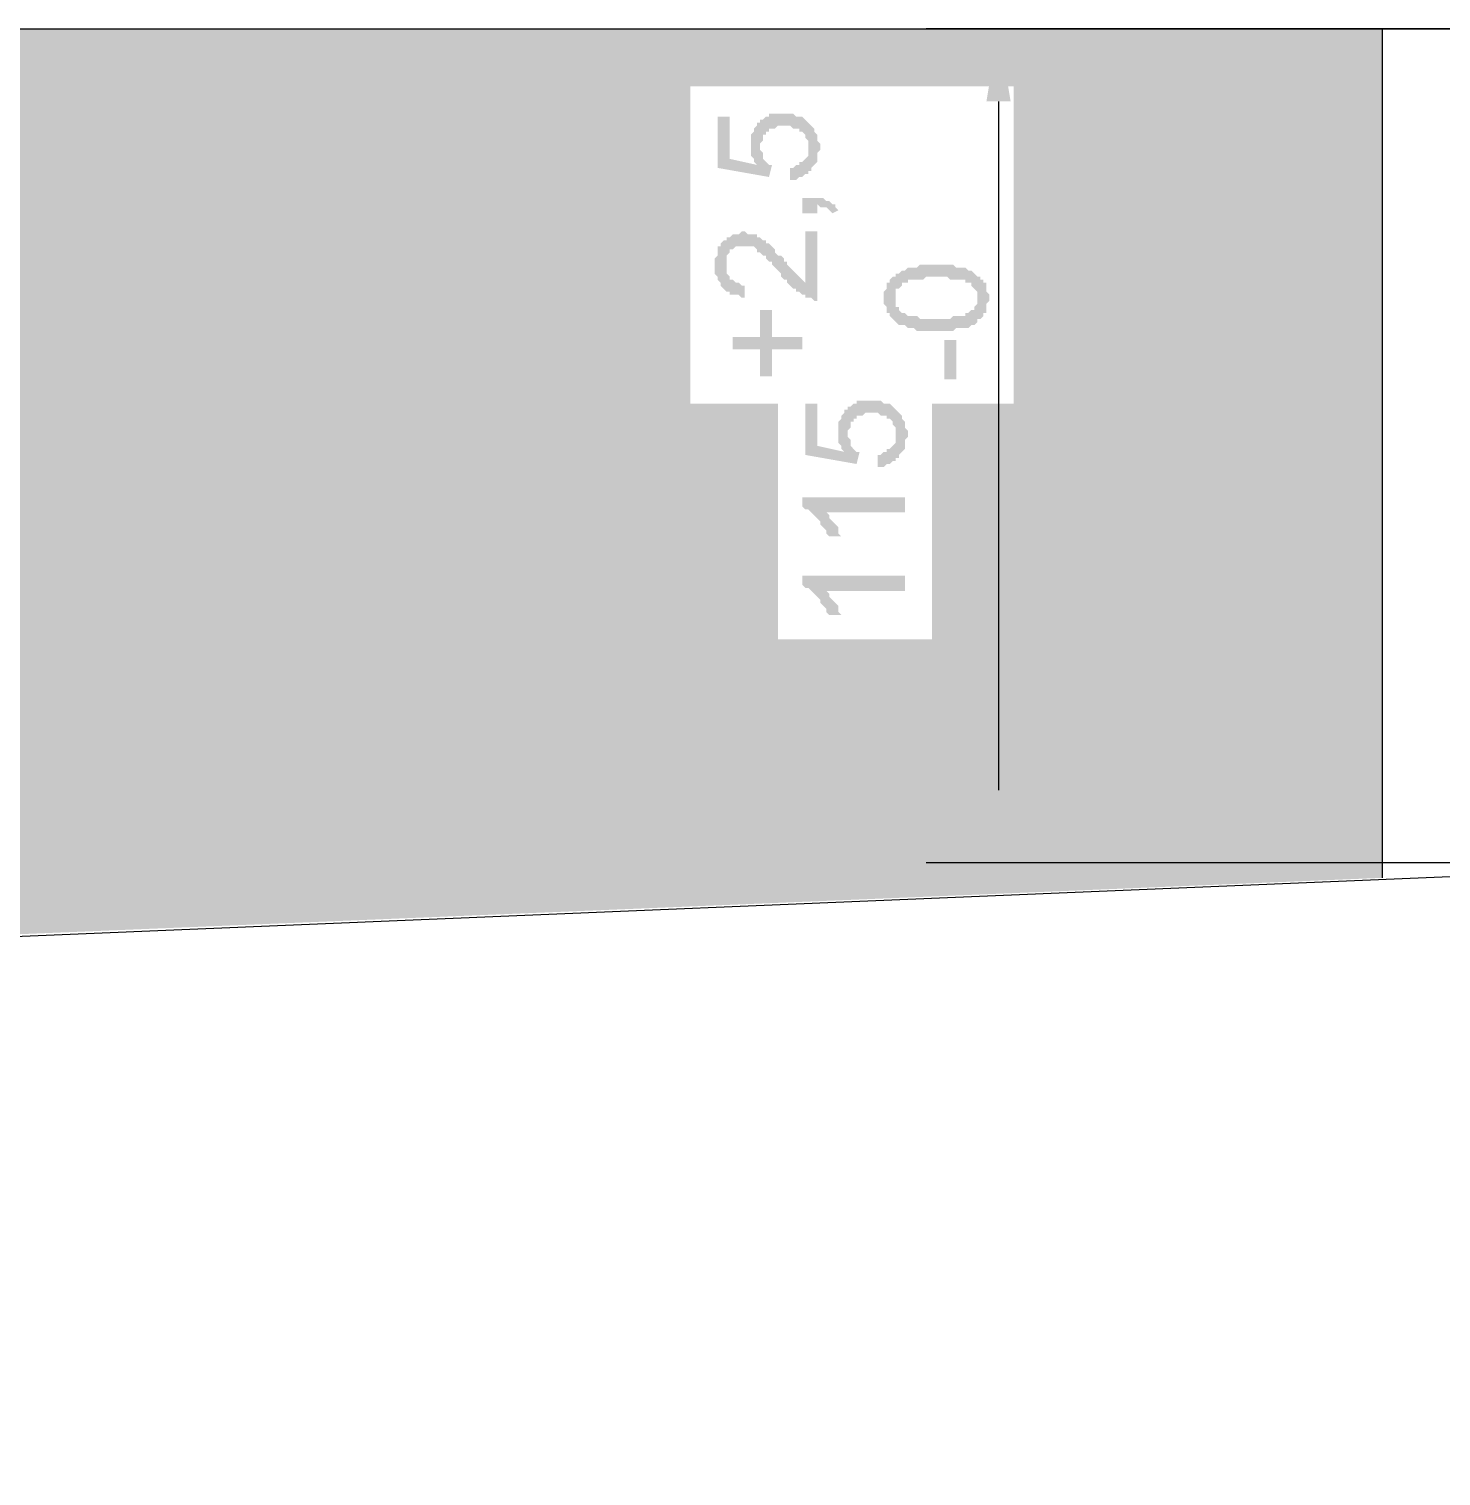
# Model space of a CAD drawing. Header units: millimetres. Extents: x 3949 to 6216, y -1987 to -943.
# Drawn here: x 4950.4 to 4956.28, y -1440.23 to -1434.19 of the extents above; entities that cross this region are included whole.
import ezdxf

# ---------------------------------------------------------------- set-up
doc = ezdxf.new("R2010")
doc.units = ezdxf.units.MM
doc.layers.add('PADRÃO DE ENTRADA', color=7, linetype='Continuous', lineweight=0)

msp = doc.modelspace()

# ---------------------------------------------------------------- hatches: boundary and pattern name
at = {"layer": 'PADRÃO DE ENTRADA', "transparency": 33554559}
for points in [[(4953.269, -1434.5595), (4953.269, -1434.7735), (4953.483, -1434.8113), (4953.4956, -1434.7609), (4953.483, -1434.7609), (4953.4704, -1434.7483), (4953.4704, -1434.7483), (4953.4578, -1434.7357), (4953.4578, -1434.7106), (4953.4452, -1434.698), (4953.4452, -1434.5847), (4953.4327, -1434.5847), (4953.4327, -1434.7609), (4953.3193, -1434.7357), (4953.3193, -1434.5595)], [(4953.4075, -1434.6728), (4953.4075, -1434.7232), (4953.4201, -1434.7357), (4953.4201, -1434.7483), (4953.4327, -1434.7609), (4953.4327, -1434.5847), (4953.4327, -1434.5972), (4953.4201, -1434.6098), (4953.4201, -1434.6224), (4953.4075, -1434.635), (4953.4075, -1434.6602)], [(4953.4452, -1434.5847), (4953.4452, -1434.6854), (4953.4452, -1434.6728), (4953.4578, -1434.6602), (4953.4578, -1434.635), (4953.4704, -1434.635), (4953.4704, -1434.6224), (4953.483, -1434.6224), (4953.483, -1434.6098), (4953.5082, -1434.6098), (4953.5208, -1434.5972), (4953.546, -1434.5972), (4953.5711, -1434.5972), (4953.5837, -1434.6098), (4953.6089, -1434.6098), (4953.6089, -1434.6224), (4953.6215, -1434.6224), (4953.6215, -1434.6224), (4953.6341, -1434.635), (4953.6341, -1434.6476), (4953.6467, -1434.6602), (4953.6467, -1434.6854), (4953.6467, -1434.5847), (4953.6341, -1434.5721), (4953.6341, -1434.5721), (4953.6215, -1434.5595), (4953.5963, -1434.5595), (4953.5837, -1434.5469), (4953.5711, -1434.5469), (4953.483, -1434.5469), (4953.483, -1434.5595), (4953.4704, -1434.5595), (4953.4578, -1434.5721), (4953.4452, -1434.5721)], [(4953.5711, -1434.7735), (4953.5711, -1434.8239), (4953.5963, -1434.8239), (4953.5963, -1434.8239), (4953.6089, -1434.8113), (4953.6215, -1434.8113), (4953.6341, -1434.7987), (4953.6467, -1434.7987), (4953.6467, -1434.7861), (4953.6593, -1434.7861), (4953.6593, -1434.7735), (4953.6719, -1434.7609), (4953.6719, -1434.7609), (4953.6845, -1434.7483), (4953.6845, -1434.7106), (4953.697, -1434.698), (4953.697, -1434.6728), (4953.6845, -1434.6602), (4953.6845, -1434.635), (4953.6719, -1434.6224), (4953.6719, -1434.6098), (4953.6593, -1434.5972), (4953.6593, -1434.5972), (4953.6467, -1434.5847), (4953.6467, -1434.7232), (4953.6341, -1434.7357), (4953.6341, -1434.7357), (4953.6215, -1434.7483), (4953.6089, -1434.7483), (4953.6089, -1434.7609), (4953.5963, -1434.7609), (4953.5837, -1434.7735)], [(4953.6215, -1434.8994), (4953.6215, -1434.9624), (4953.6845, -1434.9624), (4953.6845, -1434.9246), (4953.697, -1434.9372), (4953.7096, -1434.9372), (4953.7222, -1434.9372), (4953.7348, -1434.9498), (4953.7348, -1434.9498), (4953.7474, -1434.9624), (4953.7726, -1434.9498), (4953.7726, -1434.9498), (4953.76, -1434.9372), (4953.76, -1434.9246), (4953.7474, -1434.9246), (4953.7348, -1434.912), (4953.7222, -1434.912), (4953.7096, -1434.8994), (4953.6845, -1434.8994)], [(4953.2564, -1435.1764), (4953.2564, -1435.2142), (4953.269, -1435.2268), (4953.269, -1435.2394), (4953.2816, -1435.2519), (4953.2816, -1435.2645), (4953.2942, -1435.2771), (4953.2942, -1435.2771), (4953.3067, -1435.2897), (4953.3193, -1435.2897), (4953.3193, -1435.3023), (4953.3571, -1435.3023), (4953.3697, -1435.3149), (4953.3823, -1435.3149), (4953.3823, -1435.2645), (4953.3697, -1435.2645), (4953.3571, -1435.2519), (4953.3445, -1435.2519), (4953.3319, -1435.2394), (4953.3193, -1435.2394), (4953.3193, -1435.2268), (4953.3067, -1435.2142), (4953.3067, -1435.0757), (4953.2942, -1435.0757), (4953.2942, -1435.0757), (4953.2816, -1435.0883), (4953.2816, -1435.1009), (4953.269, -1435.1009), (4953.269, -1435.1386), (4953.2564, -1435.1512), (4953.2564, -1435.1638)], [(4953.3067, -1435.0757), (4953.3067, -1435.1764), (4953.3067, -1435.1386), (4953.3193, -1435.126), (4953.3193, -1435.1135), (4953.3319, -1435.1135), (4953.3445, -1435.1009), (4953.3697, -1435.1009), (4953.4201, -1435.1009), (4953.4327, -1435.1135), (4953.4327, -1435.126), (4953.4452, -1435.126), (4953.4452, -1435.126), (4953.4578, -1435.1386), (4953.4704, -1435.1386), (4953.4704, -1435.1512), (4953.483, -1435.1638), (4953.4956, -1435.1638), (4953.4956, -1435.1764), (4953.5082, -1435.189), (4953.5208, -1435.2016), (4953.5334, -1435.2142), (4953.5334, -1435.2268), (4953.546, -1435.2394), (4953.5586, -1435.2394), (4953.5586, -1435.2519), (4953.5711, -1435.2645), (4953.5711, -1435.2645), (4953.5837, -1435.2771), (4953.5963, -1435.2771), (4953.5963, -1435.2897), (4953.6089, -1435.2897), (4953.6215, -1435.3023), (4953.6341, -1435.3023), (4953.6341, -1435.3149), (4953.6467, -1435.3149), (4953.6593, -1435.3149), (4953.6719, -1435.3275), (4953.6845, -1435.3275), (4953.6845, -1435.0379), (4953.6341, -1435.0379), (4953.6341, -1435.2519), (4953.6215, -1435.2394), (4953.6215, -1435.2394), (4953.6089, -1435.2268), (4953.6089, -1435.2268), (4953.5963, -1435.2142), (4953.5963, -1435.2142), (4953.5837, -1435.2016), (4953.5711, -1435.189), (4953.5586, -1435.1764), (4953.5586, -1435.1638), (4953.546, -1435.1638), (4953.546, -1435.1512), (4953.5334, -1435.1386), (4953.5208, -1435.1386), (4953.5082, -1435.126), (4953.5082, -1435.1135), (4953.4956, -1435.1009), (4953.4956, -1435.1009), (4953.483, -1435.0883), (4953.4704, -1435.0883), (4953.4704, -1435.0757), (4953.4578, -1435.0757), (4953.4452, -1435.0631), (4953.4327, -1435.0631), (4953.4327, -1435.0505), (4953.3949, -1435.0505), (4953.3823, -1435.0379), (4953.3697, -1435.0379), (4953.3697, -1435.0379), (4953.3571, -1435.0505), (4953.3319, -1435.0505), (4953.3193, -1435.0631), (4953.3067, -1435.0631)], [(4953.9614, -1435.3149), (4953.9614, -1435.3401), (4953.974, -1435.3527), (4953.974, -1435.3778), (4953.9866, -1435.3778), (4953.9866, -1435.3904), (4953.9992, -1435.403), (4954.0118, -1435.4156), (4954.0118, -1435.2771), (4954.0244, -1435.2771), (4954.037, -1435.2645), (4954.037, -1435.2519), (4954.0622, -1435.2519), (4954.0622, -1435.2394), (4954.1251, -1435.2394), (4954.1377, -1435.2268), (4954.2258, -1435.2268), (4954.2384, -1435.2394), (4954.3014, -1435.2394), (4954.3014, -1435.2519), (4954.314, -1435.2519), (4954.3266, -1435.2519), (4954.3266, -1435.2645), (4954.3392, -1435.2771), (4954.3517, -1435.2897), (4954.3517, -1435.3149), (4954.3517, -1435.2268), (4954.3392, -1435.2142), (4954.3392, -1435.2142), (4954.3266, -1435.2016), (4954.314, -1435.2016), (4954.3014, -1435.189), (4954.2636, -1435.189), (4954.2636, -1435.189), (4954.251, -1435.1764), (4954.1755, -1435.1764), (4954.1125, -1435.1764), (4954.0999, -1435.189), (4954.0748, -1435.189), (4954.0622, -1435.189), (4954.0496, -1435.2016), (4954.037, -1435.2016), (4954.0244, -1435.2142), (4954.0118, -1435.2142), (4954.0118, -1435.2268), (4953.9992, -1435.2268), (4953.9866, -1435.2394), (4953.9866, -1435.2519), (4953.974, -1435.2519), (4953.974, -1435.2771), (4953.9614, -1435.2897), (4953.9614, -1435.3023)], [(4954.0118, -1435.4156), (4954.0118, -1435.4156), (4954.0244, -1435.4282), (4954.0496, -1435.4282), (4954.0622, -1435.4408), (4954.0873, -1435.4408), (4954.0873, -1435.4408), (4954.0999, -1435.4534), (4954.251, -1435.4534), (4954.2636, -1435.4408), (4954.314, -1435.4408), (4954.3266, -1435.4282), (4954.3392, -1435.4282), (4954.3517, -1435.4156), (4954.3517, -1435.403), (4954.3643, -1435.403), (4954.3769, -1435.3904), (4954.3769, -1435.3778), (4954.3895, -1435.3778), (4954.3895, -1435.3401), (4954.4021, -1435.3275), (4954.4021, -1435.3023), (4954.3895, -1435.2897), (4954.3895, -1435.2519), (4954.3769, -1435.2519), (4954.3769, -1435.2394), (4954.3643, -1435.2394), (4954.3643, -1435.2268), (4954.3517, -1435.2268), (4954.3517, -1435.3401), (4954.3392, -1435.3527), (4954.3392, -1435.3653), (4954.3266, -1435.3653), (4954.314, -1435.3778), (4954.3014, -1435.3778), (4954.3014, -1435.3904), (4954.251, -1435.3904), (4954.2384, -1435.403), (4954.1755, -1435.403), (4954.1125, -1435.403), (4954.0999, -1435.3904), (4954.0748, -1435.3904), (4954.0622, -1435.3904), (4954.0496, -1435.3778), (4954.037, -1435.3778), (4954.0244, -1435.3653), (4954.0244, -1435.3527), (4954.0118, -1435.3527), (4954.0118, -1435.3149)], [(4953.3319, -1435.4786), (4953.3319, -1435.5289), (4953.4452, -1435.5289), (4953.4452, -1435.6422), (4953.4956, -1435.6422), (4953.4956, -1435.5289), (4953.6215, -1435.5289), (4953.6215, -1435.4786), (4953.4956, -1435.4786), (4953.4956, -1435.3653), (4953.4452, -1435.3653), (4953.4452, -1435.4786)], [(4953.8104, -1435.7807), (4953.8104, -1435.8815), (4953.8104, -1435.8689), (4953.823, -1435.8563), (4953.823, -1435.8311), (4953.8355, -1435.8311), (4953.8355, -1435.8185), (4953.8481, -1435.8185), (4953.8481, -1435.8059), (4953.8733, -1435.8059), (4953.8859, -1435.7933), (4953.9111, -1435.7933), (4953.9363, -1435.7933), (4953.9489, -1435.8059), (4953.974, -1435.8059), (4953.974, -1435.8185), (4953.9866, -1435.8185), (4953.9866, -1435.8185), (4953.9992, -1435.8311), (4953.9992, -1435.8437), (4954.0118, -1435.8563), (4954.0118, -1435.8815), (4954.0118, -1435.7807), (4953.9992, -1435.7681), (4953.9992, -1435.7681), (4953.9866, -1435.7556), (4953.9614, -1435.7556), (4953.9489, -1435.743), (4953.9363, -1435.743), (4953.8481, -1435.743), (4953.8481, -1435.7556), (4953.8355, -1435.7556), (4953.823, -1435.7681), (4953.8104, -1435.7681)], [(4953.6341, -1435.7556), (4953.6341, -1435.9696), (4953.8481, -1436.0074), (4953.8607, -1435.957), (4953.8481, -1435.957), (4953.8355, -1435.9444), (4953.8355, -1435.9444), (4953.823, -1435.9318), (4953.823, -1435.9066), (4953.8104, -1435.8941), (4953.8104, -1435.7807), (4953.7978, -1435.7807), (4953.7978, -1435.957), (4953.6845, -1435.9318), (4953.6845, -1435.7556)], [(4953.7726, -1435.8689), (4953.7726, -1435.9192), (4953.7852, -1435.9318), (4953.7852, -1435.9444), (4953.7978, -1435.957), (4953.7978, -1435.7807), (4953.7978, -1435.7933), (4953.7852, -1435.8059), (4953.7852, -1435.8185), (4953.7726, -1435.8311), (4953.7726, -1435.8563)], [(4953.9363, -1435.9696), (4953.9363, -1436.02), (4953.9614, -1436.02), (4953.9614, -1436.02), (4953.974, -1436.0074), (4953.9866, -1436.0074), (4953.9992, -1435.9948), (4954.0118, -1435.9948), (4954.0118, -1435.9822), (4954.0244, -1435.9822), (4954.0244, -1435.9696), (4954.037, -1435.957), (4954.037, -1435.957), (4954.0496, -1435.9444), (4954.0496, -1435.9066), (4954.0622, -1435.8941), (4954.0622, -1435.8689), (4954.0496, -1435.8563), (4954.0496, -1435.8311), (4954.037, -1435.8185), (4954.037, -1435.8059), (4954.0244, -1435.7933), (4954.0244, -1435.7933), (4954.0118, -1435.7807), (4954.0118, -1435.9192), (4953.9992, -1435.9318), (4953.9992, -1435.9318), (4953.9866, -1435.9444), (4953.974, -1435.9444), (4953.974, -1435.957), (4953.9614, -1435.957), (4953.9489, -1435.9696)], [(4953.6215, -1436.1459), (4953.6215, -1436.1836), (4953.6341, -1436.1962), (4953.6467, -1436.1962), (4953.6593, -1436.2088), (4953.6593, -1436.2088), (4953.6719, -1436.2214), (4953.6845, -1436.234), (4953.6845, -1436.234), (4953.697, -1436.2466), (4953.697, -1436.2592), (4953.7096, -1436.2718), (4953.7096, -1436.2718), (4953.7222, -1436.2088), (4954.0496, -1436.2088), (4954.0496, -1436.1459)], [(4953.7096, -1436.2718), (4953.7222, -1436.2844), (4953.7222, -1436.2969), (4953.7348, -1436.3095), (4953.7852, -1436.3095), (4953.7852, -1436.3095), (4953.7726, -1436.2969), (4953.7726, -1436.2718), (4953.76, -1436.2592), (4953.76, -1436.2592), (4953.7474, -1436.2466), (4953.7474, -1436.2466), (4953.7348, -1436.234), (4953.7348, -1436.2214), (4953.7222, -1436.2088), (4953.7222, -1436.2088)], [(4953.6215, -1436.4732), (4953.6215, -1436.511), (4953.6341, -1436.5236), (4953.6467, -1436.5236), (4953.6593, -1436.5362), (4953.6593, -1436.5362), (4953.6719, -1436.5487), (4953.6845, -1436.5613), (4953.6845, -1436.5613), (4953.697, -1436.5739), (4953.697, -1436.5865), (4953.7096, -1436.5991), (4953.7096, -1436.5991), (4953.7222, -1436.5362), (4954.0496, -1436.5362), (4954.0496, -1436.4732)], [(4953.7096, -1436.5991), (4953.7222, -1436.6117), (4953.7222, -1436.6243), (4953.7348, -1436.6369), (4953.7852, -1436.6369), (4953.7852, -1436.6369), (4953.7726, -1436.6243), (4953.7726, -1436.5991), (4953.76, -1436.5865), (4953.76, -1436.5865), (4953.7474, -1436.5739), (4953.7474, -1436.5739), (4953.7348, -1436.5613), (4953.7348, -1436.5487), (4953.7222, -1436.5362), (4953.7222, -1436.5362)]]:
    msp.add_hatch(color=256, dxfattribs=at).paths.add_polyline_path(points)

# ---------------------------------------------------------------- linework, layer by layer
at = {"layer": 'PADRÃO DE ENTRADA', "lineweight": 25}
for points in [[(4918.5322, -1434.1944), (4975.8057, -1434.1944), (4975.8057, -1436.9139), (4948.6735, -1438.047), (4948.3713, -1440.2251), (4945.9666, -1440.2251), (4945.6644, -1438.047), (4918.5322, -1436.9139)], [(4958.7458, -1434.1944), (4954.1377, -1434.1944)], [(4956.0388, -1434.1944), (4956.0388, -1437.7322)], [(4954.4399, -1434.4965), (4954.4399, -1437.3671)], [(4958.7458, -1437.6693), (4954.1377, -1437.6693)]]:
    msp.add_lwpolyline(points, dxfattribs=at)
at = {"layer": 'PADRÃO DE ENTRADA', "color": 254, "lineweight": 5, "true_color": 0xdbdbdb, "transparency": 33554559}
for points in [[(4938.2991, -1434.1944), (4938.2991, -1434.3077), (4956.0388, -1434.3077)], [(4938.2991, -1434.1944), (4956.0388, -1434.1944), (4956.0388, -1434.3077)], [(4948.4595, -1434.3077), (4948.4595, -1434.4336), (4956.0388, -1434.4336)], [(4948.4595, -1434.3077), (4956.0388, -1434.3077), (4956.0388, -1434.4336)], [(4948.4595, -1434.4336), (4948.4595, -1435.6926), (4953.1557, -1435.6926)], [(4948.4595, -1434.4336), (4953.1557, -1434.4336), (4953.1557, -1435.6926)], [(4954.5028, -1434.4336), (4954.5028, -1435.7556), (4956.0388, -1435.7556)], [(4954.5028, -1434.4336), (4956.0388, -1434.4336), (4956.0388, -1435.7556)], [(4947.4774, -1435.7052), (4947.4648, -1435.7556), (4953.1557, -1435.7556)], [(4947.4774, -1435.6926), (4947.4774, -1435.7052), (4953.1557, -1435.7052)], [(4947.4774, -1435.6926), (4953.1557, -1435.6926), (4953.1557, -1435.7052)], [(4947.4774, -1435.7052), (4953.1557, -1435.7052), (4953.1557, -1435.7556)], [(4947.4648, -1435.7556), (4947.4522, -1435.8185), (4953.5208, -1435.8185)], [(4947.4648, -1435.7556), (4953.5208, -1435.7556), (4953.5208, -1435.8185)], [(4954.1629, -1435.7556), (4954.1629, -1436.7376), (4956.0388, -1436.7376)], [(4954.1629, -1435.7556), (4956.0388, -1435.7556), (4956.0388, -1436.7376)], [(4947.4522, -1435.8185), (4947.3893, -1435.9192), (4953.5208, -1435.9192)], [(4947.4522, -1435.8185), (4953.5208, -1435.8185), (4953.5208, -1435.9192)], [(4947.3893, -1435.9192), (4947.2886, -1435.9822), (4953.5208, -1435.9822)], [(4947.3893, -1435.9192), (4953.5208, -1435.9192), (4953.5208, -1435.9822)], [(4947.2886, -1435.9822), (4947.1753, -1436.0074), (4953.5208, -1436.0074)], [(4947.2886, -1435.9822), (4953.5208, -1435.9822), (4953.5208, -1436.0074)], [(4938.2991, -1436.0074), (4938.2991, -1436.3221), (4953.5208, -1436.3221)], [(4938.2991, -1436.0074), (4953.5208, -1436.0074), (4953.5208, -1436.3221)], [(4946.1554, -1436.3221), (4946.1554, -1436.7376), (4953.5208, -1436.7376)], [(4946.1554, -1436.3221), (4953.5208, -1436.3221), (4953.5208, -1436.7376)], [(4946.1554, -1436.7376), (4946.1554, -1437.7322), (4956.0388, -1437.7322)], [(4946.1554, -1436.7376), (4956.0388, -1436.7376), (4956.0388, -1437.7322)], [(4946.1554, -1437.7322), (4956.0388, -1437.7322), (4949.643, -1437.9966)]]:
    msp.add_solid(points, dxfattribs=at)
at = {"layer": 'PADRÃO DE ENTRADA', "lineweight": 25, "transparency": 33554559}
for points in [[(4954.3895, -1434.4965), (4954.4902, -1434.4965), (4954.4399, -1434.1944)], [(4954.2133, -1435.6548), (4954.2636, -1435.6548), (4954.2133, -1435.4912), (4954.2636, -1435.4912)], [(4954.3895, -1437.3671), (4954.4902, -1437.3671), (4954.4399, -1437.6693)]]:
    msp.add_solid(points, dxfattribs=at)

doc.saveas('drawing.dxf')
